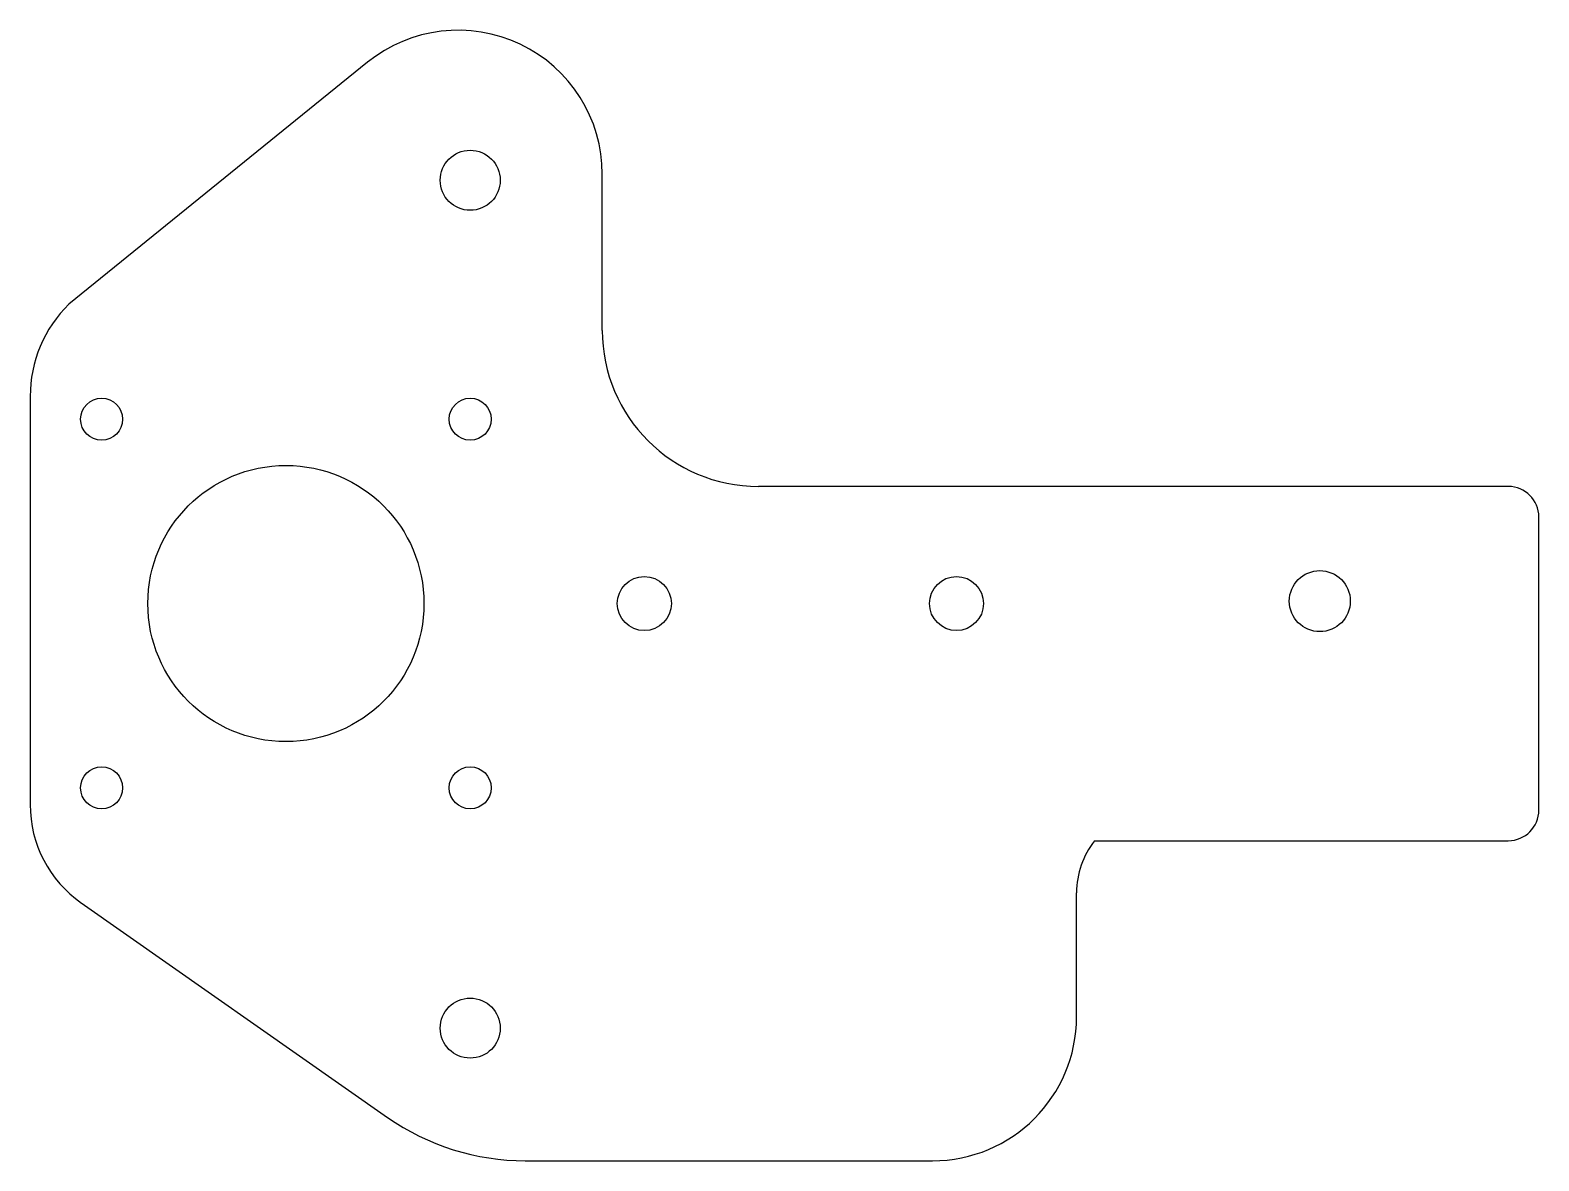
# Model space of a CAD drawing. Header units: millimetres. Extents: x -126 to 0, y -56 to 38.
import ezdxf

# ---------------------------------------------------------------- set-up
doc = ezdxf.new("R2010")
doc.units = ezdxf.units.MM

msp = doc.modelspace()

# ---------------------------------------------------------------- linework, layer by layer
at = {"color": 7, "linetype": 'Continuous', "lineweight": 25}
for p, q in [((-97.55, 35.33), (-122.42, 15.19)), ((-78, 13), (-78, 26)), ((-125.65, 7.5), (-125.65, -26.5)), ((-2.54, 0), (-65, 0)), ((0, -26.96), (0, -2.54)), ((-37, -29.5), (-2.54, -29.5)), ((-38.5, -44.16), (-38.5, -33.83)), ((-121.39, -34.69), (-95.89, -52.55)), ((-84.41, -56.16), (-50.5, -56.16))]:
    msp.add_line(p, q, dxfattribs=at)
for centre, radius in [((-89, 25.5), 2.5), ((-119.7, 5.6), 1.75), ((-89, 5.6), 1.75), ((-104.35, -9.75), 11.5), ((-74.5, -9.75), 2.25), ((-48.5, -9.75), 2.25), ((-18.24, -9.55), 2.54), ((-119.7, -25.1), 1.75), ((-89, -25.1), 1.75), ((-89, -45.11), 2.5)]:
    msp.add_circle(centre, radius, dxfattribs=at)
for centre, radius, start, end in [((-90, 26), 12, 0, 129), ((-114.89, 7.5), 10.76, 134.417, 180), ((-65, 13), 13, 180, 270), ((-2.54, -2.54), 2.54, 0, 90), ((-115.65, -26.5), 10, 180, 235), ((-2.54, -26.96), 2.54, 270, 0), ((-31.5, -33.83), 7, 141.7868, 180), ((-50.5, -44.16), 12, 270, 0), ((-84.41, -36.16), 20, 235, 270)]:
    msp.add_arc(centre, radius, start, end, dxfattribs=at)

doc.saveas('drawing.dxf')
